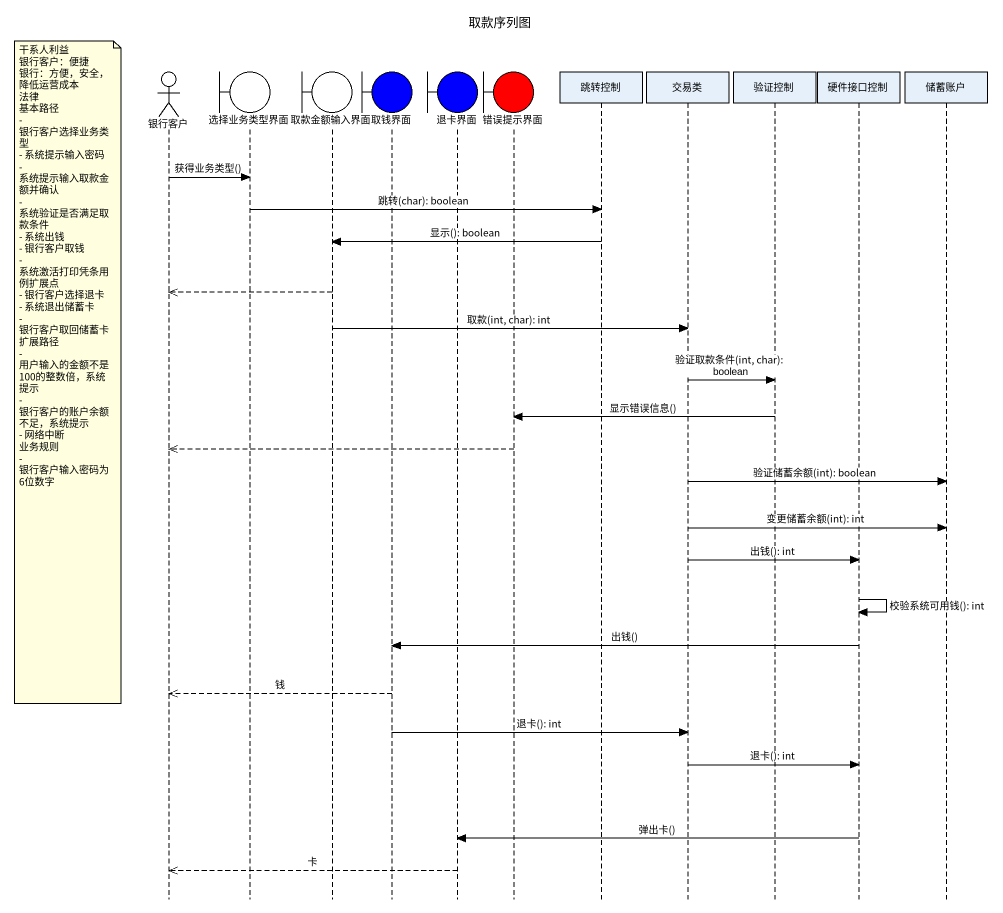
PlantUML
@startuml
title 取款序列图
hide footbox
actor 银行客户
boundary 选择业务类型界面
boundary 取款金额输入界面
boundary 取钱界面 #0000FF
boundary 退卡界面 #0000FF
boundary 错误提示界面 #FF0000
participant 跳转控制
participant 交易类
participant 验证控制
participant 硬件接口控制
participant 储蓄账户

银行客户 -> 选择业务类型界面 : 获得业务类型()
选择业务类型界面 -> 跳转控制 : 跳转(char): boolean
跳转控制 -> 取款金额输入界面 : 显示(): boolean
取款金额输入界面 -->> 银行客户
取款金额输入界面 -> 交易类 : 取款(int, char): int
note left of 银行客户
  干系人利益
  银行客户：便捷
  银行：方便，安全，降低运营成本
  法律
  基本路径
  - 银行客户选择业务类型
  - 系统提示输入密码
  - 系统提示输入取款金额并确认
  - 系统验证是否满足取款条件
  - 系统出钱
  - 银行客户取钱
  - 系统激活打印凭条用例扩展点
  - 银行客户选择退卡
  - 系统退出储蓄卡
  - 银行客户取回储蓄卡
  扩展路径
  - 用户输入的金额不是100的整数倍，系统提示
  - 银行客户的账户余额不足，系统提示
  - 网络中断
  业务规则
  - 银行客户输入密码为6位数字
end note
交易类 -> 验证控制 : 验证取款条件(int, char): boolean
验证控制 -> 错误提示界面 : 显示错误信息()
错误提示界面 -->> 银行客户
交易类 -> 储蓄账户 : 验证储蓄余额(int): boolean
交易类 -> 储蓄账户 : 变更储蓄余额(int): int
交易类 -> 硬件接口控制 : 出钱(): int
硬件接口控制 -> 硬件接口控制 : 校验系统可用钱(): int
硬件接口控制 -> 取钱界面 : 出钱()
取钱界面 -->> 银行客户 : 钱
取钱界面 -> 交易类 : 退卡(): int
交易类 -> 硬件接口控制 : 退卡(): int
硬件接口控制 -> 退卡界面 : 弹出卡()
退卡界面 -->> 银行客户 : 卡
@enduml
